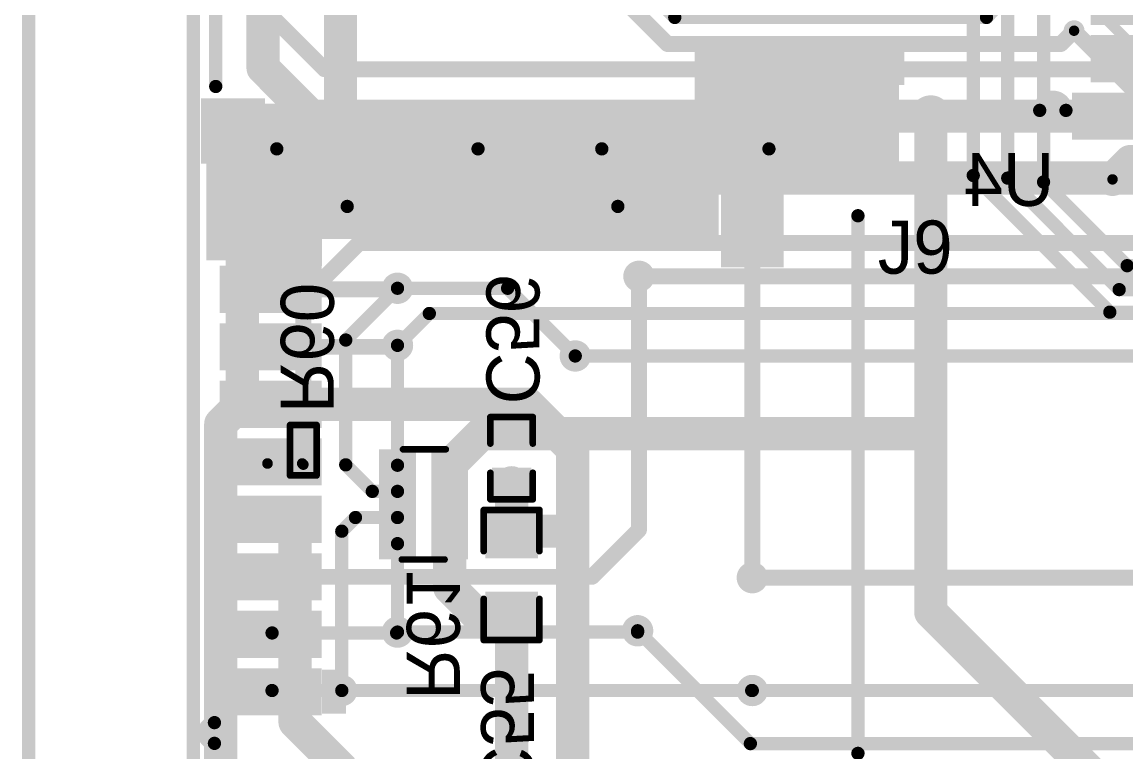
# Model space of a CAD drawing. Header units: millimetres. Extents: x 0.85 to 4.91, y 0.77 to 5.15.
# Drawn here: x 0.871 to 1.703, y 1.715 to 2.264 of the extents above; entities that cross this region are included whole.
import ezdxf

# ---------------------------------------------------------------- set-up
doc = ezdxf.new("R2010")
doc.units = ezdxf.units.MM
doc.header["$MEASUREMENT"] = 0
for name, color, linetype in [('BottomLayer', 5, 'Continuous'), ('BottomOverlay', 54, 'Continuous'), ('BottomPaste', 16, 'Continuous'), ('BottomSolder', 6, 'Continuous'), ('Mechanical1', 6, 'Continuous'), ('Mechanical2', 216, 'Continuous'), ('MultiLayer', 9, 'Continuous'), ('TopLayer', 1, 'Continuous'), ('TopOverlay', 2, 'Continuous'), ('TopPaste', 8, 'Continuous'), ('TopSolder', 216, 'Continuous'), ('ViaHoleLayer', 16, 'Continuous')]:
    doc.layers.add(name, color=color, linetype=linetype)

# ---------------------------------------------------------------- blocks, each defined once
blk = doc.blocks.new('693043020611_4')
at = {"layer": 'TopLayer'}
for points in [[(-0.13839, 0.21299), (-0.11201, 0.21299), (-0.13839, 0.26496), (-0.11201, 0.26496)], [(-0.08839, 0.21299), (-0.06201, 0.21299), (-0.08839, 0.26496), (-0.06201, 0.26496)], [(-0.03839, 0.21299), (-0.01201, 0.21299), (-0.03839, 0.26496), (-0.01201, 0.26496)], [(0.01161, 0.21299), (0.03799, 0.21299), (0.01161, 0.26496), (0.03799, 0.26496)], [(0.06161, 0.21299), (0.08799, 0.21299), (0.06161, 0.26496), (0.08799, 0.26496)], [(0.11161, 0.21299), (0.13799, 0.21299), (0.11161, 0.26496), (0.13799, 0.26496)], [(-0.1937, 0.17677), (-0.17402, 0.17677), (-0.1937, 0.24843), (-0.17402, 0.24843)], [(0.17402, 0.17677), (0.1937, 0.17677), (0.17402, 0.24843), (0.1937, 0.24843)], [(-0.1937, -0.04252), (-0.17402, -0.04252), (-0.1937, 0.02913), (-0.17402, 0.02913)], [(0.17402, -0.04252), (0.1937, -0.04252), (0.17402, 0.02913), (0.1937, 0.02913)], [(-0.19453, -0.25706), (-0.15319, -0.25706), (-0.19453, -0.2169), (-0.15319, -0.2169)], [(0.15587, -0.25706), (0.1972, -0.25706), (0.15587, -0.2169), (0.1972, -0.2169)]]:
    blk.add_solid(points, dxfattribs=at)
at = {"layer": 'TopOverlay', "const_width": 0.01}
for points in [[(-0.19, 0.041), (-0.19, 0.167)], [(0.19, 0.041), (0.19, 0.167)], [(-0.19, -0.204), (-0.19, -0.05229)], [(0.19, -0.204), (0.19, -0.05229)], [(0.143, -0.25), (-0.142, -0.25)]]:
    blk.add_lwpolyline(points, dxfattribs=at)
at = {"layer": 'TopOverlay', "const_width": 0.005}
for points in [[(-0.1925, 0.167, 1), (-0.1875, 0.167, 1)], [(0.1875, 0.167, 1), (0.1925, 0.167, 1)], [(-0.1925, 0.041, 1), (-0.1875, 0.041, 1)], [(0.1875, 0.041, 1), (0.1925, 0.041, 1)], [(-0.1925, -0.05229, 1), (-0.1875, -0.05229, 1)], [(0.1875, -0.05229, 1), (0.1925, -0.05229, 1)], [(-0.1925, -0.204, 1), (-0.1875, -0.204, 1)], [(0.1875, -0.204, 1), (0.1925, -0.204, 1)], [(-0.1445, -0.25, 1), (-0.1395, -0.25, 1)], [(0.1405, -0.25, 1), (0.1455, -0.25, 1)]]:
    blk.add_lwpolyline(points, format="xyb", close=True, dxfattribs=at)
at = {"layer": 'TopPaste'}
for points in [[(-0.13839, 0.21299), (-0.11201, 0.21299), (-0.13839, 0.26496), (-0.11201, 0.26496)], [(-0.08839, 0.21299), (-0.06201, 0.21299), (-0.08839, 0.26496), (-0.06201, 0.26496)], [(-0.03839, 0.21299), (-0.01201, 0.21299), (-0.03839, 0.26496), (-0.01201, 0.26496)], [(0.01161, 0.21299), (0.03799, 0.21299), (0.01161, 0.26496), (0.03799, 0.26496)], [(0.06161, 0.21299), (0.08799, 0.21299), (0.06161, 0.26496), (0.08799, 0.26496)], [(0.11161, 0.21299), (0.13799, 0.21299), (0.11161, 0.26496), (0.13799, 0.26496)], [(-0.1937, 0.17677), (-0.17402, 0.17677), (-0.1937, 0.24843), (-0.17402, 0.24843)], [(0.17402, 0.17677), (0.1937, 0.17677), (0.17402, 0.24843), (0.1937, 0.24843)], [(-0.1937, -0.04252), (-0.17402, -0.04252), (-0.1937, 0.02913), (-0.17402, 0.02913)], [(0.17402, -0.04252), (0.1937, -0.04252), (0.17402, 0.02913), (0.1937, 0.02913)], [(-0.19453, -0.25706), (-0.15319, -0.25706), (-0.19453, -0.2169), (-0.15319, -0.2169)], [(0.15587, -0.25706), (0.1972, -0.25706), (0.15587, -0.2169), (0.1972, -0.2169)]]:
    blk.add_solid(points, dxfattribs=at)
at = {"layer": 'TopSolder'}
for points in [[(-0.14239, 0.20899), (-0.10801, 0.20899), (-0.14239, 0.26896), (-0.10801, 0.26896)], [(-0.09239, 0.20899), (-0.05801, 0.20899), (-0.09239, 0.26896), (-0.05801, 0.26896)], [(-0.04239, 0.20899), (-0.00801, 0.20899), (-0.04239, 0.26896), (-0.00801, 0.26896)], [(0.00761, 0.20899), (0.04199, 0.20899), (0.00761, 0.26896), (0.04199, 0.26896)], [(0.05761, 0.20899), (0.09199, 0.20899), (0.05761, 0.26896), (0.09199, 0.26896)], [(0.10761, 0.20899), (0.14199, 0.20899), (0.10761, 0.26896), (0.14199, 0.26896)], [(-0.1977, 0.17277), (-0.17002, 0.17277), (-0.1977, 0.25243), (-0.17002, 0.25243)], [(0.17002, 0.17277), (0.1977, 0.17277), (0.17002, 0.25243), (0.1977, 0.25243)], [(-0.1977, -0.04652), (-0.17002, -0.04652), (-0.1977, 0.03313), (-0.17002, 0.03313)], [(0.17002, -0.04652), (0.1977, -0.04652), (0.17002, 0.03313), (0.1977, 0.03313)], [(-0.19853, -0.26106), (-0.14919, -0.26106), (-0.19853, -0.2129), (-0.14919, -0.2129)], [(0.15187, -0.26106), (0.2012, -0.26106), (0.15187, -0.2129), (0.2012, -0.2129)]]:
    blk.add_solid(points, dxfattribs=at)
blk = doc.blocks.new('S5P4418_B_8')
at = {"layer": 'BottomLayer'}
for points in [[(-1.02756, -0.94488), (-0.98032, -0.94488), (-1.02756, -0.91732), (-0.98032, -0.91732)], [(-1.04156, -0.98819), (-0.99431, -0.98819), (-1.04156, -0.96063), (-0.99431, -0.96063)]]:
    blk.add_solid(points, dxfattribs=at)
at = {"layer": 'BottomOverlay'}
for points, const_width in [([(-1.0501, -0.97, 1), (-1.0699, -0.97, 1)], 0.01), ([(-1.0724, -0.97, 1), (-1.0674, -0.97, 1)], 0.005), ([(-1.0526, -0.97, 1), (-1.0476, -0.97, 1)], 0.005)]:
    blk.add_lwpolyline(points, format="xyb", close=True, dxfattribs=dict(at, const_width=const_width))
at = {"layer": 'BottomPaste'}
for points in [[(-1.02756, -0.94488), (-0.98032, -0.94488), (-1.02756, -0.91732), (-0.98032, -0.91732)], [(-1.04156, -0.98819), (-0.99431, -0.98819), (-1.04156, -0.96063), (-0.99431, -0.96063)]]:
    blk.add_solid(points, dxfattribs=at)
at = {"layer": 'BottomSolder'}
for points in [[(-1.03156, -0.90557), (-0.97632, -0.90557), (-1.03156, -0.87002), (-0.97632, -0.87002)], [(-1.03156, -0.94888), (-0.97632, -0.94888), (-1.03156, -0.91332), (-0.97632, -0.91332)], [(-1.04556, -0.99219), (-0.99031, -0.99219), (-1.04556, -0.95663), (-0.99031, -0.95663)]]:
    blk.add_solid(points, dxfattribs=at)
blk = doc.blocks.new('CAY10_473J4LF_B_167')
at = {"layer": 'BottomLayer'}
for points in [[(-0.00984, 0.05118), (0.00984, 0.05118), (-0.00984, 0.06693), (0.00984, 0.06693)], [(0.02953, 0.05118), (0.04921, 0.05118), (0.02953, 0.06693), (0.04921, 0.06693)], [(-0.00984, 0.03346), (0.00984, 0.03346), (-0.00984, 0.04528), (0.00984, 0.04528)], [(0.02953, 0.03346), (0.04921, 0.03346), (0.02953, 0.04528), (0.04921, 0.04528)], [(-0.00984, 0.01378), (0.00984, 0.01378), (-0.00984, 0.02559), (0.00984, 0.02559)], [(0.02953, 0.01378), (0.04921, 0.01378), (0.02953, 0.02559), (0.04921, 0.02559)], [(-0.00984, -0.00787), (0.00984, -0.00787), (-0.00984, 0.00787), (0.00984, 0.00787)], [(0.02953, -0.00787), (0.04921, -0.00787), (0.02953, 0.00787), (0.04921, 0.00787)]]:
    blk.add_solid(points, dxfattribs=at)
at = {"layer": 'BottomOverlay', "const_width": 0.005}
for points in [[(0.0361, 0.071), (0.0039, 0.071)], [(0.0352, -0.012), (0.003, -0.012)]]:
    blk.add_lwpolyline(points, dxfattribs=at)
at = {"layer": 'BottomOverlay', "const_width": 0.0025}
for points in [[(0.00265, 0.071, 1), (0.00515, 0.071, 1)], [(0.03485, 0.071, 1), (0.03735, 0.071, 1)], [(0.00175, -0.012, 1), (0.00425, -0.012, 1)], [(0.03395, -0.012, 1), (0.03645, -0.012, 1)]]:
    blk.add_lwpolyline(points, format="xyb", close=True, dxfattribs=at)
at = {"layer": 'BottomPaste'}
for points in [[(-0.00984, 0.05118), (0.00984, 0.05118), (-0.00984, 0.06693), (0.00984, 0.06693)], [(0.02953, 0.05118), (0.04921, 0.05118), (0.02953, 0.06693), (0.04921, 0.06693)], [(-0.00984, 0.03346), (0.00984, 0.03346), (-0.00984, 0.04528), (0.00984, 0.04528)], [(0.02953, 0.03346), (0.04921, 0.03346), (0.02953, 0.04528), (0.04921, 0.04528)], [(-0.00984, 0.01378), (0.00984, 0.01378), (-0.00984, 0.02559), (0.00984, 0.02559)], [(0.02953, 0.01378), (0.04921, 0.01378), (0.02953, 0.02559), (0.04921, 0.02559)], [(-0.00984, -0.00787), (0.00984, -0.00787), (-0.00984, 0.00787), (0.00984, 0.00787)], [(0.02953, -0.00787), (0.04921, -0.00787), (0.02953, 0.00787), (0.04921, 0.00787)]]:
    blk.add_solid(points, dxfattribs=at)
at = {"layer": 'BottomSolder'}
for points in [[(-0.01384, 0.04718), (0.01384, 0.04718), (-0.01384, 0.07093), (0.01384, 0.07093)], [(0.02553, 0.04718), (0.05321, 0.04718), (0.02553, 0.07093), (0.05321, 0.07093)], [(-0.01384, 0.02946), (0.01384, 0.02946), (-0.01384, 0.04928), (0.01384, 0.04928)], [(0.02553, 0.02946), (0.05321, 0.02946), (0.02553, 0.04928), (0.05321, 0.04928)], [(-0.01384, 0.00978), (0.01384, 0.00978), (-0.01384, 0.02959), (0.01384, 0.02959)], [(0.02553, 0.00978), (0.05321, 0.00978), (0.02553, 0.02959), (0.05321, 0.02959)], [(-0.01384, -0.01187), (0.01384, -0.01187), (-0.01384, 0.01187), (0.01384, 0.01187)], [(0.02553, -0.01187), (0.05321, -0.01187), (0.02553, 0.01187), (0.05321, 0.01187)]]:
    blk.add_solid(points, dxfattribs=at)
blk = doc.blocks.new('R___0201_B_168')
at = {"layer": 'BottomLayer'}
for points in [[(-0.01614, -0.00728), (-0.00551, -0.00728), (-0.01614, 0.00728), (-0.00551, 0.00728)], [(0.00551, -0.00728), (0.01614, -0.00728), (0.00551, 0.00728), (0.01614, 0.00728)]]:
    blk.add_solid(points, dxfattribs=at)
at = {"layer": 'BottomOverlay', "const_width": 0.005}
for points in [[(0.019, 0.01), (-0.019, 0.01)], [(-0.019, -0.01), (-0.019, 0.01)], [(0.019, -0.01), (0.019, 0.01)], [(0.019, -0.01), (-0.019, -0.01)]]:
    blk.add_lwpolyline(points, dxfattribs=at)
at = {"layer": 'BottomOverlay', "const_width": 0.0025}
for points in [[(-0.02025, 0.01, 1), (-0.01775, 0.01, 1)], [(-0.02025, 0.01, 1), (-0.01775, 0.01, 1)], [(0.01775, 0.01, 1), (0.02025, 0.01, 1)], [(0.01775, 0.01, 1), (0.02025, 0.01, 1)], [(-0.02025, -0.01, 1), (-0.01775, -0.01, 1)], [(-0.02025, -0.01, 1), (-0.01775, -0.01, 1)], [(0.01775, -0.01, 1), (0.02025, -0.01, 1)], [(0.01775, -0.01, 1), (0.02025, -0.01, 1)]]:
    blk.add_lwpolyline(points, format="xyb", close=True, dxfattribs=at)
at = {"layer": 'BottomPaste'}
for points in [[(-0.01614, -0.00728), (-0.00551, -0.00728), (-0.01614, 0.00728), (-0.00551, 0.00728)], [(0.00551, -0.00728), (0.01614, -0.00728), (0.00551, 0.00728), (0.01614, 0.00728)]]:
    blk.add_solid(points, dxfattribs=at)
at = {"layer": 'BottomSolder'}
for points in [[(-0.02014, -0.01128), (-0.00151, -0.01128), (-0.02014, 0.01128), (-0.00151, 0.01128)], [(0.00151, -0.01128), (0.02014, -0.01128), (0.00151, 0.01128), (0.02014, 0.01128)]]:
    blk.add_solid(points, dxfattribs=at)
blk = doc.blocks.new('114_00841_68_206')
at = {"layer": 'TopLayer'}
for points in [[(0.20174, 0.18704), (0.24111, 0.18704), (0.20174, 0.24806), (0.24111, 0.24806)], [(-0.25002, 0.12576), (-0.19883, 0.12576), (-0.25002, 0.16513), (-0.19883, 0.16513)], [(0.21868, 0.08369), (0.25017, 0.08369), (0.21868, 0.13881), (0.25017, 0.13881)], [(-0.25017, 0.05692), (-0.21868, 0.05692), (-0.25017, 0.11598), (-0.21868, 0.11598)], [(-0.25102, -0.24208), (-0.19983, -0.24208), (-0.25102, -0.18302), (-0.19983, -0.18302)], [(-0.19196, -0.252), (-0.1644, -0.252), (-0.19196, -0.1831), (-0.1644, -0.1831)], [(-0.14865, -0.252), (-0.12109, -0.252), (-0.14865, -0.1831), (-0.12109, -0.1831)], [(-0.10535, -0.252), (-0.07779, -0.252), (-0.10535, -0.1831), (-0.07779, -0.1831)], [(-0.06204, -0.252), (-0.03448, -0.252), (-0.06204, -0.1831), (-0.03448, -0.1831)], [(-0.01873, -0.252), (0.00883, -0.252), (-0.01873, -0.1831), (0.00883, -0.1831)], [(0.02457, -0.252), (0.05213, -0.252), (0.02457, -0.1831), (0.05213, -0.1831)], [(0.06788, -0.252), (0.09544, -0.252), (0.06788, -0.1831), (0.09544, -0.1831)], [(0.11119, -0.252), (0.13875, -0.252), (0.11119, -0.1831), (0.13875, -0.1831)], [(0.1919, -0.24308), (0.25095, -0.24308), (0.1919, -0.18402), (0.25095, -0.18402)]]:
    blk.add_solid(points, dxfattribs=at)
at = {"layer": 'TopOverlay', "const_width": 0.01}
for points in [[(0.17136, 0.22509), (-0.23364, 0.22509)], [(0.23936, -0.16791), (0.23936, 0.07009)], [(-0.24064, -0.15991), (-0.24064, 0.04409)]]:
    blk.add_lwpolyline(points, dxfattribs=at)
at = {"layer": 'TopOverlay'}
for points, const_width in [([(-0.23614, 0.22509, 1), (-0.23114, 0.22509, 1)], 0.005), ([(0.16886, 0.22509, 1), (0.17386, 0.22509, 1)], 0.005), ([(0.23686, 0.07009, 1), (0.24186, 0.07009, 1)], 0.005), ([(-0.24314, 0.04409, 1), (-0.23814, 0.04409, 1)], 0.005), ([(-0.24314, -0.15991, 1), (-0.23814, -0.15991, 1)], 0.005), ([(0.23686, -0.16791, 1), (0.24186, -0.16791, 1)], 0.005), ([(0.16381, -0.26, 1), (0.14819, -0.26, 1)], 0.01), ([(0.14569, -0.26, 1), (0.15069, -0.26, 1)], 0.005), ([(0.16131, -0.26, 1), (0.16631, -0.26, 1)], 0.005)]:
    blk.add_lwpolyline(points, format="xyb", close=True, dxfattribs=dict(at, const_width=const_width))
blk.add_solid([(0.10836, -0.17891), (0.14136, -0.17891), (0.10836, -0.16091), (0.14136, -0.16091)], dxfattribs=at)
at = {"layer": 'TopPaste'}
for points in [[(0.20174, 0.18704), (0.24111, 0.18704), (0.20174, 0.24806), (0.24111, 0.24806)], [(-0.25002, 0.12576), (-0.19883, 0.12576), (-0.25002, 0.16513), (-0.19883, 0.16513)], [(0.21868, 0.08369), (0.25017, 0.08369), (0.21868, 0.13881), (0.25017, 0.13881)], [(-0.25017, 0.05692), (-0.21868, 0.05692), (-0.25017, 0.11598), (-0.21868, 0.11598)], [(-0.25102, -0.24208), (-0.19983, -0.24208), (-0.25102, -0.18302), (-0.19983, -0.18302)], [(-0.19196, -0.252), (-0.1644, -0.252), (-0.19196, -0.1831), (-0.1644, -0.1831)], [(-0.14865, -0.252), (-0.12109, -0.252), (-0.14865, -0.1831), (-0.12109, -0.1831)], [(-0.10535, -0.252), (-0.07779, -0.252), (-0.10535, -0.1831), (-0.07779, -0.1831)], [(-0.06204, -0.252), (-0.03448, -0.252), (-0.06204, -0.1831), (-0.03448, -0.1831)], [(-0.01873, -0.252), (0.00883, -0.252), (-0.01873, -0.1831), (0.00883, -0.1831)], [(0.02457, -0.252), (0.05213, -0.252), (0.02457, -0.1831), (0.05213, -0.1831)], [(0.06788, -0.252), (0.09544, -0.252), (0.06788, -0.1831), (0.09544, -0.1831)], [(0.11119, -0.252), (0.13875, -0.252), (0.11119, -0.1831), (0.13875, -0.1831)], [(0.1919, -0.24308), (0.25095, -0.24308), (0.1919, -0.18402), (0.25095, -0.18402)]]:
    blk.add_solid(points, dxfattribs=at)
at = {"layer": 'TopSolder'}
for points in [[(0.19774, 0.18304), (0.24511, 0.18304), (0.19774, 0.25206), (0.24511, 0.25206)], [(-0.25402, 0.12176), (-0.19483, 0.12176), (-0.25402, 0.16913), (-0.19483, 0.16913)], [(0.21468, 0.07969), (0.25417, 0.07969), (0.21468, 0.14281), (0.25417, 0.14281)], [(-0.25417, 0.05292), (-0.21468, 0.05292), (-0.25417, 0.11998), (-0.21468, 0.11998)], [(-0.25502, -0.24608), (-0.19583, -0.24608), (-0.25502, -0.17902), (-0.19583, -0.17902)], [(-0.19596, -0.256), (-0.1604, -0.256), (-0.19596, -0.1791), (-0.1604, -0.1791)], [(-0.15265, -0.256), (-0.11709, -0.256), (-0.15265, -0.1791), (-0.11709, -0.1791)], [(-0.10935, -0.256), (-0.07379, -0.256), (-0.10935, -0.1791), (-0.07379, -0.1791)], [(-0.06604, -0.256), (-0.03048, -0.256), (-0.06604, -0.1791), (-0.03048, -0.1791)], [(-0.02273, -0.256), (0.01283, -0.256), (-0.02273, -0.1791), (0.01283, -0.1791)], [(0.02057, -0.256), (0.05613, -0.256), (0.02057, -0.1791), (0.05613, -0.1791)], [(0.06388, -0.256), (0.09944, -0.256), (0.06388, -0.1791), (0.09944, -0.1791)], [(0.10719, -0.256), (0.14275, -0.256), (0.10719, -0.1791), (0.14275, -0.1791)], [(0.1879, -0.24708), (0.25495, -0.24708), (0.1879, -0.18002), (0.25495, -0.18002)]]:
    blk.add_solid(points, dxfattribs=at)
blk = doc.blocks.new('C__0402_B_233')
at = {"layer": 'BottomLayer'}
for points in [[(-0.0275, 0.0125), (-0.0275, -0.0125), (-0.0095, 0.0125), (-0.0095, -0.0125)], [(0.0095, 0.0125), (0.0095, -0.0125), (0.0275, 0.0125), (0.0275, -0.0125)]]:
    blk.add_solid(points, dxfattribs=at)
at = {"layer": 'BottomOverlay', "const_width": 0.005}
for points in [[(-0.031, -0.016), (-0.031, 0.016)], [(-0.011, 0.016), (-0.031, 0.016)], [(0.031, 0.016), (0.011, 0.016)], [(0.031, -0.016), (0.031, 0.016)], [(-0.011, -0.016), (-0.031, -0.016)], [(0.031, -0.016), (0.011, -0.016)]]:
    blk.add_lwpolyline(points, dxfattribs=at)
at = {"layer": 'BottomOverlay', "const_width": 0.0025}
for points in [[(-0.03225, 0.016, 1), (-0.02975, 0.016, 1)], [(-0.03225, 0.016, 1), (-0.02975, 0.016, 1)], [(-0.01225, 0.016, 1), (-0.00975, 0.016, 1)], [(0.00975, 0.016, 1), (0.01225, 0.016, 1)], [(0.02975, 0.016, 1), (0.03225, 0.016, 1)], [(0.02975, 0.016, 1), (0.03225, 0.016, 1)], [(-0.03225, -0.016, 1), (-0.02975, -0.016, 1)], [(-0.03225, -0.016, 1), (-0.02975, -0.016, 1)], [(-0.01225, -0.016, 1), (-0.00975, -0.016, 1)], [(0.00975, -0.016, 1), (0.01225, -0.016, 1)], [(0.02975, -0.016, 1), (0.03225, -0.016, 1)], [(0.02975, -0.016, 1), (0.03225, -0.016, 1)]]:
    blk.add_lwpolyline(points, format="xyb", close=True, dxfattribs=at)
at = {"layer": 'BottomPaste'}
for points in [[(-0.0275, 0.0125), (-0.0275, -0.0125), (-0.0095, 0.0125), (-0.0095, -0.0125)], [(0.0095, 0.0125), (0.0095, -0.0125), (0.0275, 0.0125), (0.0275, -0.0125)]]:
    blk.add_solid(points, dxfattribs=at)
at = {"layer": 'BottomSolder'}
for points in [[(-0.02986, 0.01486), (-0.02986, -0.01486), (-0.00714, 0.01486), (-0.00714, -0.01486)], [(0.00714, 0.01486), (0.00714, -0.01486), (0.02986, 0.01486), (0.02986, -0.01486)]]:
    blk.add_solid(points, dxfattribs=at)
blk = doc.blocks.new('C__0603_B_234')
at = {"layer": 'BottomLayer'}
for points in [[(-0.015, -0.0175), (-0.015, 0.0175), (-0.045, -0.0175), (-0.045, 0.0175)], [(0.045, -0.0175), (0.045, 0.0175), (0.015, -0.0175), (0.015, 0.0175)]]:
    blk.add_solid(points, dxfattribs=at)
at = {"layer": 'BottomOverlay', "const_width": 0.005}
for points in [[(-0.049, 0.021), (-0.018, 0.021)], [(-0.049, 0.021), (-0.049, -0.021)], [(0.018, 0.021), (0.049, 0.021)], [(0.049, 0.021), (0.049, -0.021)], [(-0.049, -0.021), (-0.018, -0.021)], [(0.018, -0.021), (0.049, -0.021)]]:
    blk.add_lwpolyline(points, dxfattribs=at)
at = {"layer": 'BottomOverlay', "const_width": 0.0025}
for points in [[(-0.05025, 0.021, 1), (-0.04775, 0.021, 1)], [(-0.05025, 0.021, 1), (-0.04775, 0.021, 1)], [(-0.01925, 0.021, 1), (-0.01675, 0.021, 1)], [(0.01675, 0.021, 1), (0.01925, 0.021, 1)], [(0.04775, 0.021, 1), (0.05025, 0.021, 1)], [(0.04775, 0.021, 1), (0.05025, 0.021, 1)], [(-0.05025, -0.021, 1), (-0.04775, -0.021, 1)], [(-0.05025, -0.021, 1), (-0.04775, -0.021, 1)], [(-0.01925, -0.021, 1), (-0.01675, -0.021, 1)], [(0.01675, -0.021, 1), (0.01925, -0.021, 1)], [(0.04775, -0.021, 1), (0.05025, -0.021, 1)], [(0.04775, -0.021, 1), (0.05025, -0.021, 1)]]:
    blk.add_lwpolyline(points, format="xyb", close=True, dxfattribs=at)
at = {"layer": 'BottomPaste'}
for points in [[(-0.015, -0.0175), (-0.015, 0.0175), (-0.045, -0.0175), (-0.045, 0.0175)], [(0.045, -0.0175), (0.045, 0.0175), (0.015, -0.0175), (0.015, 0.0175)]]:
    blk.add_solid(points, dxfattribs=at)
at = {"layer": 'BottomSolder'}
for points in [[(-0.01264, -0.01986), (-0.01264, 0.01986), (-0.04736, -0.01986), (-0.04736, 0.01986)], [(0.04736, -0.01986), (0.04736, 0.01986), (0.01264, -0.01986), (0.01264, 0.01986)]]:
    blk.add_solid(points, dxfattribs=at)

msp = doc.modelspace()

# ---------------------------------------------------------------- linework, layer by layer
at = {"layer": 'BottomLayer'}
for points, const_width in [([(1.24, 2.36554), (1.35754, 2.248)], 0.012), ([(1.258, 2.373), (1.363, 2.268)], 0.01), ([(1.019, 2.309), (1.099, 2.229)], 0.012), ([(1.598, 2.268), (1.614, 2.284)], 0.01), ([(1.363, 2.268), (1.598, 2.268)], 0.01), ([(1.654, 2.248), (1.664, 2.258)], 0.012), ([(1.35754, 2.248), (1.654, 2.248)], 0.012), ([(1.05263, 2.23), (1.08904, 2.19359)], 0.025), ([(1.69617, 2.229), (1.70406, 2.2369)], 0.012), ([(1.099, 2.229), (1.69617, 2.229)], 0.012), ([(1.08904, 2.19359), (1.556, 2.19359)], 0.025), ([(1.556, 2.19359), (1.69006, 2.19359)], 0.025), ([(1.037, 2.14706), (1.73359, 2.14706)], 0.025), ([(1.037, 1.978), (1.037, 2.14706)], 0.025), ([(1.083, 2.056), (1.125, 2.098)], 0.012), ([(1.125, 2.098), (1.755, 2.098)], 0.012), ([(1.336, 2.073), (1.769, 2.073)], 0.012), ([(1.115, 2.025), (1.154, 2.064)], 0.01), ([(1.083, 1.95283), (1.083, 2.056)], 0.012), ([(1.154, 2.021), (1.178, 2.045)], 0.01), ([(1.178, 2.045), (1.788, 2.045)], 0.01), ([(1.115, 1.931), (1.115, 2.025)], 0.01), ([(1.154, 1.93068), (1.154, 2.021)], 0.01), ([(1.288, 2.013), (1.805, 2.013)], 0.01), ([(1.02075, 1.96175), (1.037, 1.978)], 0.025), ([(1.02075, 1.66625), (1.02075, 1.96175)], 0.025), ([(1.19337, 1.93068), (1.21719, 1.9545)], 0.025), ([(1.21719, 1.9545), (1.24, 1.9545)], 0.025), ([(1.24, 1.9545), (1.556, 1.9545)], 0.025), ([(1.19337, 1.911), (1.19337, 1.93068)], 0.025), ([(1.056, 1.932), (1.08217, 1.932)], 0.008), ([(1.08217, 1.932), (1.083, 1.93117)], 0.008), ([(1.115, 1.931), (1.135, 1.911)], 0.01), ([(1.19337, 1.89131), (1.19337, 1.911)], 0.025), ([(1.24, 1.878), (1.24, 1.9175)], 0.025), ([(1.135, 1.911), (1.154, 1.911)], 0.01), ([(1.07675, 1.88875), (1.078, 1.89)], 0.025), ([(1.07675, 1.73725), (1.07675, 1.88875)], 0.025), ([(1.19337, 1.87163), (1.19337, 1.89131)], 0.025), ([(1.112, 1.881), (1.12231, 1.89131)], 0.01), ([(1.12231, 1.89131), (1.154, 1.89131)], 0.01), ([(1.24, 1.878), (1.243, 1.881)], 0.025), ([(1.243, 1.881), (1.286, 1.881)], 0.025), ([(1.286, 1.693), (1.286, 1.881)], 0.025), ([(1.112, 1.761), (1.112, 1.881)], 0.01), ([(1.19337, 1.83863), (1.19337, 1.87163)], 0.025), ([(1.154, 1.805), (1.154, 1.87163)], 0.01), ([(1.19337, 1.83863), (1.214, 1.818)], 0.025), ([(1.42145, 1.846), (1.896, 1.846)], 0.012), ([(1.214, 1.818), (1.24, 1.818)], 0.025), ([(1.24, 1.65219), (1.24, 1.818)], 0.025), ([(1.335, 1.806), (1.42, 1.721)], 0.01), ([(1.421, 1.761), (1.42145, 1.761)], 0.01), ([(1.42145, 1.761), (1.874, 1.761)], 0.01), ([(1.07675, 1.73725), (1.113, 1.701)], 0.025), ([(1.42, 1.721), (1.893, 1.721)], 0.01)]:
    msp.add_lwpolyline(points, dxfattribs=dict(at, const_width=const_width))
for points, const_width in [([(1.3605, 2.268, 1), (1.3655, 2.268, 1)], 0.005), ([(1.3605, 2.268, 1), (1.3655, 2.268, 1)], 0.005), ([(1.5955, 2.268, 1), (1.6005, 2.268, 1)], 0.005), ([(1.5955, 2.268, 1), (1.6005, 2.268, 1)], 0.005), ([(1.66006, 2.258, 1), (1.66794, 2.258, 1)], 0.00787), ([(1.661, 2.258, 1), (1.667, 2.258, 1)], 0.006), ([(1.35454, 2.248, 1), (1.36054, 2.248, 1)], 0.006), ([(1.35454, 2.248, 1), (1.36054, 2.248, 1)], 0.006), ([(1.651, 2.248, 1), (1.657, 2.248, 1)], 0.006), ([(1.651, 2.248, 1), (1.657, 2.248, 1)], 0.006), ([(1.04638, 2.23, 1), (1.05888, 2.23, 1)], 0.0125), ([(1.04672, 2.23, 1), (1.05853, 2.23, 1)], 0.01181), ([(1.70106, 2.2369, 1), (1.70706, 2.2369, 1)], 0.006), ([(1.096, 2.229, 1), (1.102, 2.229, 1)], 0.006), ([(1.096, 2.229, 1), (1.102, 2.229, 1)], 0.006), ([(1.69317, 2.229, 1), (1.69917, 2.229, 1)], 0.006), ([(1.69317, 2.229, 1), (1.69917, 2.229, 1)], 0.006), ([(1.08279, 2.19359, 1), (1.09529, 2.19359, 1)], 0.0125), ([(1.08279, 2.19359, 1), (1.09529, 2.19359, 1)], 0.0125), ([(1.54813, 2.19359, 1), (1.56387, 2.19359, 1)], 0.01575), ([(1.54975, 2.19359, 1), (1.56225, 2.19359, 1)], 0.0125), ([(1.54975, 2.19359, 1), (1.56225, 2.19359, 1)], 0.0125), ([(1.68381, 2.19359, 1), (1.69631, 2.19359, 1)], 0.0125), ([(1.02913, 2.14706, 1), (1.04487, 2.14706, 1)], 0.01575), ([(1.03075, 2.14706, 1), (1.04325, 2.14706, 1)], 0.0125), ([(1.03075, 2.14706, 1), (1.04325, 2.14706, 1)], 0.0125), ([(1.68906, 2.146, 1), (1.69694, 2.146, 1)], 0.00787), ([(1.122, 2.098, 1), (1.128, 2.098, 1)], 0.006), ([(1.122, 2.098, 1), (1.128, 2.098, 1)], 0.006), ([(1.33009, 2.073, 1), (1.34191, 2.073, 1)], 0.01181), ([(1.14809, 2.064, 1), (1.15991, 2.064, 1)], 0.01181), ([(1.333, 2.073, 1), (1.339, 2.073, 1)], 0.006), ([(1.1515, 2.064, 1), (1.1565, 2.064, 1)], 0.005), ([(1.08, 2.056, 1), (1.086, 2.056, 1)], 0.006), ([(1.08, 2.056, 1), (1.086, 2.056, 1)], 0.006), ([(1.1755, 2.045, 1), (1.1805, 2.045, 1)], 0.005), ([(1.1755, 2.045, 1), (1.1805, 2.045, 1)], 0.005), ([(1.14809, 2.021, 1), (1.15991, 2.021, 1)], 0.01181), ([(1.1125, 2.025, 1), (1.1175, 2.025, 1)], 0.005), ([(1.1125, 2.025, 1), (1.1175, 2.025, 1)], 0.005), ([(1.1515, 2.021, 1), (1.1565, 2.021, 1)], 0.005), ([(1.1515, 2.021, 1), (1.1565, 2.021, 1)], 0.005), ([(1.28209, 2.013, 1), (1.29391, 2.013, 1)], 0.01181), ([(1.2855, 2.013, 1), (1.2905, 2.013, 1)], 0.005), ([(1.03075, 1.978, 1), (1.04325, 1.978, 1)], 0.0125), ([(1.03075, 1.978, 1), (1.04325, 1.978, 1)], 0.0125), ([(1.03109, 1.978, 1), (1.04291, 1.978, 1)], 0.01181), ([(1.0145, 1.96175, 1), (1.027, 1.96175, 1)], 0.0125), ([(1.0145, 1.96175, 1), (1.027, 1.96175, 1)], 0.0125), ([(1.21094, 1.9545, 1), (1.22344, 1.9545, 1)], 0.0125), ([(1.21094, 1.9545, 1), (1.22344, 1.9545, 1)], 0.0125), ([(1.23375, 1.9545, 1), (1.24625, 1.9545, 1)], 0.0125), ([(1.23375, 1.9545, 1), (1.24625, 1.9545, 1)], 0.0125), ([(1.54975, 1.9545, 1), (1.56225, 1.9545, 1)], 0.0125), ([(1.55009, 1.954, 1), (1.56191, 1.954, 1)], 0.01181), ([(1.08, 1.95283, 1), (1.086, 1.95283, 1)], 0.006), ([(1.05009, 1.932, 1), (1.06191, 1.932, 1)], 0.01181), ([(1.18712, 1.93068, 1), (1.19962, 1.93068, 1)], 0.0125), ([(1.18712, 1.93068, 1), (1.19962, 1.93068, 1)], 0.0125), ([(1.054, 1.932, 1), (1.058, 1.932, 1)], 0.004), ([(1.08017, 1.932, 1), (1.08417, 1.932, 1)], 0.004), ([(1.08017, 1.932, 1), (1.08417, 1.932, 1)], 0.004), ([(1.081, 1.93117, 1), (1.085, 1.93117, 1)], 0.004), ([(1.1125, 1.931, 1), (1.1175, 1.931, 1)], 0.005), ([(1.1125, 1.931, 1), (1.1175, 1.931, 1)], 0.005), ([(1.1515, 1.93068, 1), (1.1565, 1.93068, 1)], 0.005), ([(1.18712, 1.911, 1), (1.19962, 1.911, 1)], 0.0125), ([(1.18712, 1.911, 1), (1.19962, 1.911, 1)], 0.0125), ([(1.23375, 1.9175, 1), (1.24625, 1.9175, 1)], 0.0125), ([(1.1325, 1.911, 1), (1.1375, 1.911, 1)], 0.005), ([(1.1325, 1.911, 1), (1.1375, 1.911, 1)], 0.005), ([(1.1515, 1.911, 1), (1.1565, 1.911, 1)], 0.005), ([(1.0705, 1.88875, 1), (1.083, 1.88875, 1)], 0.0125), ([(1.0705, 1.88875, 1), (1.083, 1.88875, 1)], 0.0125), ([(1.07175, 1.89, 1), (1.08425, 1.89, 1)], 0.0125), ([(1.07209, 1.89, 1), (1.08391, 1.89, 1)], 0.01181), ([(1.18712, 1.89131, 1), (1.19962, 1.89131, 1)], 0.0125), ([(1.18712, 1.89131, 1), (1.19962, 1.89131, 1)], 0.0125), ([(1.11981, 1.89131, 1), (1.12481, 1.89131, 1)], 0.005), ([(1.11981, 1.89131, 1), (1.12481, 1.89131, 1)], 0.005), ([(1.1515, 1.89131, 1), (1.1565, 1.89131, 1)], 0.005), ([(1.23375, 1.878, 1), (1.24625, 1.878, 1)], 0.0125), ([(1.23375, 1.878, 1), (1.24625, 1.878, 1)], 0.0125), ([(1.23675, 1.881, 1), (1.24925, 1.881, 1)], 0.0125), ([(1.23675, 1.881, 1), (1.24925, 1.881, 1)], 0.0125), ([(1.27975, 1.881, 1), (1.29225, 1.881, 1)], 0.0125), ([(1.27975, 1.881, 1), (1.29225, 1.881, 1)], 0.0125), ([(1.28009, 1.881, 1), (1.29191, 1.881, 1)], 0.01181), ([(1.1095, 1.881, 1), (1.1145, 1.881, 1)], 0.005), ([(1.1095, 1.881, 1), (1.1145, 1.881, 1)], 0.005), ([(1.18712, 1.87163, 1), (1.19962, 1.87163, 1)], 0.0125), ([(1.18712, 1.87163, 1), (1.19962, 1.87163, 1)], 0.0125), ([(1.1515, 1.87163, 1), (1.1565, 1.87163, 1)], 0.005), ([(1.41554, 1.846, 1), (1.42735, 1.846, 1)], 0.01181), ([(1.18712, 1.83863, 1), (1.19962, 1.83863, 1)], 0.0125), ([(1.18712, 1.83863, 1), (1.19962, 1.83863, 1)], 0.0125), ([(1.41845, 1.846, 1), (1.42445, 1.846, 1)], 0.006), ([(1.20775, 1.818, 1), (1.22025, 1.818, 1)], 0.0125), ([(1.20775, 1.818, 1), (1.22025, 1.818, 1)], 0.0125), ([(1.23375, 1.818, 1), (1.24625, 1.818, 1)], 0.0125), ([(1.23375, 1.818, 1), (1.24625, 1.818, 1)], 0.0125), ([(1.14809, 1.805, 1), (1.15991, 1.805, 1)], 0.01181), ([(1.32909, 1.806, 1), (1.34091, 1.806, 1)], 0.01181), ([(1.1515, 1.805, 1), (1.1565, 1.805, 1)], 0.005), ([(1.3325, 1.806, 1), (1.3375, 1.806, 1)], 0.005), ([(1.10609, 1.761, 1), (1.11791, 1.761, 1)], 0.01181), ([(1.41554, 1.761, 1), (1.42735, 1.761, 1)], 0.01181), ([(1.1095, 1.761, 1), (1.1145, 1.761, 1)], 0.005), ([(1.4185, 1.761, 1), (1.4235, 1.761, 1)], 0.005), ([(1.41895, 1.761, 1), (1.42395, 1.761, 1)], 0.005), ([(1.41895, 1.761, 1), (1.42395, 1.761, 1)], 0.005), ([(1.0705, 1.73725, 1), (1.083, 1.73725, 1)], 0.0125), ([(1.0705, 1.73725, 1), (1.083, 1.73725, 1)], 0.0125), ([(1.4175, 1.721, 1), (1.4225, 1.721, 1)], 0.005), ([(1.4175, 1.721, 1), (1.4225, 1.721, 1)], 0.005)]:
    msp.add_lwpolyline(points, format="xyb", close=True, dxfattribs=dict(at, const_width=const_width))
at = {"layer": 'Mechanical1', "const_width": 0.01}
msp.add_lwpolyline([(0.876, 0.965), (0.876, 2.71558)], dxfattribs=at)
at = {"layer": 'Mechanical2', "const_width": 0.01}
msp.add_lwpolyline([(1, 0.965), (1, 5)], dxfattribs=at)
at = {"layer": 'MultiLayer'}
for points, const_width in [([(1.66006, 2.258, 1), (1.66794, 2.258, 1)], 0.00787), ([(1.04672, 2.23, 1), (1.05853, 2.23, 1)], 0.01181), ([(1.54813, 2.19359, 1), (1.56387, 2.19359, 1)], 0.01575), ([(1.02913, 2.14706, 1), (1.04487, 2.14706, 1)], 0.01575), ([(1.68906, 2.146, 1), (1.69694, 2.146, 1)], 0.00787), ([(1.33009, 2.073, 1), (1.34191, 2.073, 1)], 0.01181), ([(1.14809, 2.064, 1), (1.15991, 2.064, 1)], 0.01181), ([(1.14809, 2.021, 1), (1.15991, 2.021, 1)], 0.01181), ([(1.28209, 2.013, 1), (1.29391, 2.013, 1)], 0.01181), ([(1.03109, 1.978, 1), (1.04291, 1.978, 1)], 0.01181), ([(1.55009, 1.954, 1), (1.56191, 1.954, 1)], 0.01181), ([(1.05009, 1.932, 1), (1.06191, 1.932, 1)], 0.01181), ([(1.07209, 1.89, 1), (1.08391, 1.89, 1)], 0.01181), ([(1.28009, 1.881, 1), (1.29191, 1.881, 1)], 0.01181), ([(1.41554, 1.846, 1), (1.42735, 1.846, 1)], 0.01181), ([(1.14809, 1.805, 1), (1.15991, 1.805, 1)], 0.01181), ([(1.32909, 1.806, 1), (1.34091, 1.806, 1)], 0.01181), ([(1.10609, 1.761, 1), (1.11791, 1.761, 1)], 0.01181), ([(1.41554, 1.761, 1), (1.42735, 1.761, 1)], 0.01181)]:
    msp.add_lwpolyline(points, format="xyb", close=True, dxfattribs=dict(at, const_width=const_width))
at = {"layer": 'TopLayer'}
for points, const_width in [([(1.111, 2.17614), (1.111, 2.54286)], 0.025), ([(1.05263, 2.23), (1.05263, 2.319)], 0.025), ([(1.631, 2.324), (1.75304, 2.20196)], 0.008), ([(1.588, 2.14896), (1.588, 2.289)], 0.01), ([(1.614, 2.147), (1.614, 2.284)], 0.01), ([(1.641, 2.14404), (1.641, 2.28511)], 0.01), ([(1.664, 2.258), (1.73704, 2.18496)], 0.012), ([(1.556, 1.954), (1.556, 2.19359)], 0.025), ([(1.111, 2.17614), (1.112, 2.17514)], 0.025), ([(1.08114, 2.17514), (1.112, 2.17514)], 0.025), ([(1.112, 2.17514), (1.26031, 2.17514)], 0.025), ([(1.26031, 2.17514), (1.4796, 2.17514)], 0.025), ([(1.693, 2.146), (1.70646, 2.15946)], 0.025), ([(1.70646, 2.15946), (2.714, 2.15946)], 0.025), ([(1.588, 2.14896), (1.69096, 2.046)], 0.01), ([(1.614, 2.147), (1.698, 2.063)], 0.01), ([(1.641, 2.14404), (1.70404, 2.081)], 0.01), ([(1.42145, 1.846), (1.42145, 2.10943)], 0.012), ([(1.70404, 2.081), (3.197, 2.081)], 0.01), ([(1.336, 1.882), (1.336, 2.073)], 0.012), ([(1.05845, 2.06318), (1.154, 2.06318)], 0.012), ([(1.154, 2.064), (1.237, 2.064)], 0.01), ([(1.237, 2.064), (1.288, 2.013)], 0.01), ([(1.698, 2.063), (3.503, 2.063)], 0.01), ([(1.69096, 2.046), (3.548, 2.046)], 0.01), ([(1.05845, 2.01987), (1.154, 2.01987)], 0.012), ([(1.05845, 1.97657), (1.25243, 1.97657)], 0.025), ([(1.25243, 1.97657), (1.286, 1.943)], 0.025), ([(1.556, 1.82), (1.556, 1.954)], 0.025), ([(1.286, 1.881), (1.286, 1.943)], 0.025), ([(1.30065, 1.84665), (1.336, 1.882)], 0.012), ([(1.05845, 1.84665), (1.30065, 1.84665)], 0.012), ([(1.556, 1.82), (1.68, 1.696)], 0.025), ([(1.05945, 1.80434), (1.15334, 1.80434)], 0.01), ([(1.154, 1.805), (1.335, 1.805)], 0.01), ([(1.05942, 1.761), (1.112, 1.761)], 0.01), ([(1.112, 1.761), (1.421, 1.761)], 0.01)]:
    msp.add_lwpolyline(points, dxfattribs=dict(at, const_width=const_width))
for points, const_width in [([(1.66006, 2.258, 1), (1.66794, 2.258, 1)], 0.00787), ([(1.661, 2.258, 1), (1.667, 2.258, 1)], 0.006), ([(1.04638, 2.23, 1), (1.05888, 2.23, 1)], 0.0125), ([(1.04672, 2.23, 1), (1.05853, 2.23, 1)], 0.01181), ([(1.54813, 2.19359, 1), (1.56387, 2.19359, 1)], 0.01575), ([(1.54975, 2.19359, 1), (1.56225, 2.19359, 1)], 0.0125), ([(1.10475, 2.17614, 1), (1.11725, 2.17614, 1)], 0.0125), ([(1.10475, 2.17614, 1), (1.11725, 2.17614, 1)], 0.0125), ([(1.07489, 2.17514, 1), (1.08739, 2.17514, 1)], 0.0125), ([(1.10575, 2.17514, 1), (1.11825, 2.17514, 1)], 0.0125), ([(1.10575, 2.17514, 1), (1.11825, 2.17514, 1)], 0.0125), ([(1.10575, 2.17514, 1), (1.11825, 2.17514, 1)], 0.0125), ([(1.25406, 2.17514, 1), (1.26656, 2.17514, 1)], 0.0125), ([(1.25406, 2.17514, 1), (1.26656, 2.17514, 1)], 0.0125), ([(1.47335, 2.17514, 1), (1.48585, 2.17514, 1)], 0.0125), ([(1.70021, 2.15946, 1), (1.71271, 2.15946, 1)], 0.0125), ([(1.70021, 2.15946, 1), (1.71271, 2.15946, 1)], 0.0125), ([(1.02913, 2.14706, 1), (1.04487, 2.14706, 1)], 0.01575), ([(1.68675, 2.146, 1), (1.69925, 2.146, 1)], 0.0125), ([(1.5855, 2.14896, 1), (1.5905, 2.14896, 1)], 0.005), ([(1.5855, 2.14896, 1), (1.5905, 2.14896, 1)], 0.005), ([(1.6115, 2.147, 1), (1.6165, 2.147, 1)], 0.005), ([(1.6115, 2.147, 1), (1.6165, 2.147, 1)], 0.005), ([(1.6385, 2.14404, 1), (1.6435, 2.14404, 1)], 0.005), ([(1.6385, 2.14404, 1), (1.6435, 2.14404, 1)], 0.005), ([(1.68906, 2.146, 1), (1.69694, 2.146, 1)], 0.00787), ([(1.41845, 2.10943, 1), (1.42445, 2.10943, 1)], 0.006), ([(1.33009, 2.073, 1), (1.34191, 2.073, 1)], 0.01181), ([(1.70154, 2.081, 1), (1.70654, 2.081, 1)], 0.005), ([(1.70154, 2.081, 1), (1.70654, 2.081, 1)], 0.005), ([(1.14809, 2.064, 1), (1.15991, 2.064, 1)], 0.01181), ([(1.333, 2.073, 1), (1.339, 2.073, 1)], 0.006), ([(1.05545, 2.06318, 1), (1.06145, 2.06318, 1)], 0.006), ([(1.151, 2.06318, 1), (1.157, 2.06318, 1)], 0.006), ([(1.1515, 2.064, 1), (1.1565, 2.064, 1)], 0.005), ([(1.2345, 2.064, 1), (1.2395, 2.064, 1)], 0.005), ([(1.2345, 2.064, 1), (1.2395, 2.064, 1)], 0.005), ([(1.6955, 2.063, 1), (1.7005, 2.063, 1)], 0.005), ([(1.6955, 2.063, 1), (1.7005, 2.063, 1)], 0.005), ([(1.68846, 2.046, 1), (1.69346, 2.046, 1)], 0.005), ([(1.68846, 2.046, 1), (1.69346, 2.046, 1)], 0.005), ([(1.14809, 2.021, 1), (1.15991, 2.021, 1)], 0.01181), ([(1.05545, 2.01987, 1), (1.06145, 2.01987, 1)], 0.006), ([(1.151, 2.01987, 1), (1.157, 2.01987, 1)], 0.006), ([(1.28209, 2.013, 1), (1.29391, 2.013, 1)], 0.01181), ([(1.2855, 2.013, 1), (1.2905, 2.013, 1)], 0.005), ([(1.03109, 1.978, 1), (1.04291, 1.978, 1)], 0.01181), ([(1.0522, 1.97657, 1), (1.0647, 1.97657, 1)], 0.0125), ([(1.24618, 1.97657, 1), (1.25868, 1.97657, 1)], 0.0125), ([(1.24618, 1.97657, 1), (1.25868, 1.97657, 1)], 0.0125), ([(1.54975, 1.954, 1), (1.56225, 1.954, 1)], 0.0125), ([(1.54975, 1.954, 1), (1.56225, 1.954, 1)], 0.0125), ([(1.55009, 1.954, 1), (1.56191, 1.954, 1)], 0.01181), ([(1.27975, 1.943, 1), (1.29225, 1.943, 1)], 0.0125), ([(1.27975, 1.943, 1), (1.29225, 1.943, 1)], 0.0125), ([(1.05009, 1.932, 1), (1.06191, 1.932, 1)], 0.01181), ([(1.07209, 1.89, 1), (1.08391, 1.89, 1)], 0.01181), ([(1.27975, 1.881, 1), (1.29225, 1.881, 1)], 0.0125), ([(1.28009, 1.881, 1), (1.29191, 1.881, 1)], 0.01181), ([(1.333, 1.882, 1), (1.339, 1.882, 1)], 0.006), ([(1.333, 1.882, 1), (1.339, 1.882, 1)], 0.006), ([(1.41554, 1.846, 1), (1.42735, 1.846, 1)], 0.01181), ([(1.05545, 1.84665, 1), (1.06145, 1.84665, 1)], 0.006), ([(1.29765, 1.84665, 1), (1.30365, 1.84665, 1)], 0.006), ([(1.29765, 1.84665, 1), (1.30365, 1.84665, 1)], 0.006), ([(1.41845, 1.846, 1), (1.42445, 1.846, 1)], 0.006), ([(1.54975, 1.82, 1), (1.56225, 1.82, 1)], 0.0125), ([(1.54975, 1.82, 1), (1.56225, 1.82, 1)], 0.0125), ([(1.14809, 1.805, 1), (1.15991, 1.805, 1)], 0.01181), ([(1.32909, 1.806, 1), (1.34091, 1.806, 1)], 0.01181), ([(1.05695, 1.80434, 1), (1.06195, 1.80434, 1)], 0.005), ([(1.15084, 1.80434, 1), (1.15584, 1.80434, 1)], 0.005), ([(1.1515, 1.805, 1), (1.1565, 1.805, 1)], 0.005), ([(1.3325, 1.805, 1), (1.3375, 1.805, 1)], 0.005), ([(1.10609, 1.761, 1), (1.11791, 1.761, 1)], 0.01181), ([(1.41554, 1.761, 1), (1.42735, 1.761, 1)], 0.01181), ([(1.05692, 1.761, 1), (1.06192, 1.761, 1)], 0.005), ([(1.1095, 1.761, 1), (1.1145, 1.761, 1)], 0.005), ([(1.1095, 1.761, 1), (1.1145, 1.761, 1)], 0.005), ([(1.4185, 1.761, 1), (1.4235, 1.761, 1)], 0.005)]:
    msp.add_lwpolyline(points, format="xyb", close=True, dxfattribs=dict(at, const_width=const_width))
for points in [[(1.532, 2.153), (1.532, 2.247), (1.378, 2.153), (1.378, 2.247)], [(1.01, 2.085), (1.094, 2.085), (1.01, 2.203), (1.094, 2.203)], [(1.022, 2.101), (1.393, 2.101), (1.022, 2.203), (1.393, 2.203)]]:
    msp.add_solid(points, dxfattribs=at)
at = {"layer": 'ViaHoleLayer'}
for points, const_width in [([(1.66203, 2.258, 1), (1.66597, 2.258, 1)], 0.00394), ([(1.04967, 2.23, 1), (1.05558, 2.23, 1)], 0.00591), ([(1.55305, 2.19359, 1), (1.55895, 2.19359, 1)], 0.00591), ([(1.03405, 2.14706, 1), (1.03995, 2.14706, 1)], 0.00591), ([(1.69103, 2.146, 1), (1.69497, 2.146, 1)], 0.00394), ([(1.33305, 2.073, 1), (1.33895, 2.073, 1)], 0.00591), ([(1.15105, 2.064, 1), (1.15695, 2.064, 1)], 0.00591), ([(1.15105, 2.021, 1), (1.15695, 2.021, 1)], 0.00591), ([(1.28505, 2.013, 1), (1.29095, 2.013, 1)], 0.00591), ([(1.03405, 1.978, 1), (1.03995, 1.978, 1)], 0.00591), ([(1.55305, 1.954, 1), (1.55895, 1.954, 1)], 0.00591), ([(1.05305, 1.932, 1), (1.05895, 1.932, 1)], 0.00591), ([(1.07505, 1.89, 1), (1.08095, 1.89, 1)], 0.00591), ([(1.28305, 1.881, 1), (1.28895, 1.881, 1)], 0.00591), ([(1.4185, 1.846, 1), (1.4244, 1.846, 1)], 0.00591), ([(1.15105, 1.805, 1), (1.15695, 1.805, 1)], 0.00591), ([(1.33205, 1.806, 1), (1.33795, 1.806, 1)], 0.00591), ([(1.10905, 1.761, 1), (1.11495, 1.761, 1)], 0.00591), ([(1.4185, 1.761, 1), (1.4244, 1.761, 1)], 0.00591)]:
    msp.add_lwpolyline(points, format="xyb", close=True, dxfattribs=dict(at, const_width=const_width))

# ---------------------------------------------------------------- block references
for name, p, rotation in [('S5P4418_B_8', (2.708, 3.168), 360), ('693043020611_4', (1.267, 2.359), 270), ('114_00841_68_206', (1.276, 1.885), 270), ('C__0402_B_233', (1.24, 1.936), 270), ('R___0201_B_168', (1.083, 1.942), 270), ('CAY10_473J4LF_B_167', (1.19337, 1.93068), 180), ('C__0603_B_234', (1.24, 1.848), 90)]:
    msp.add_blockref(name, p, dxfattribs=dict(rotation=rotation))

# ---------------------------------------------------------------- texts
at = {"layer": 'BottomOverlay', "text_generation_flag": 2}
for s, rotation, p in [('U4', 360, (1.649, 2.126)), ('C56', 270, (1.221, 1.97657)), ('R60', 270, (1.066, 1.97)), ('R61', 270, (1.161, 1.754)), ('C55', 270, (1.217, 1.68))]:
    msp.add_text(s, height=0.04, rotation=rotation, dxfattribs=at).set_placement(p)
at = {"layer": 'TopOverlay'}
msp.add_text('J9', height=0.04, dxfattribs=at).set_placement((1.516, 2.075))

doc.saveas('drawing.dxf')
